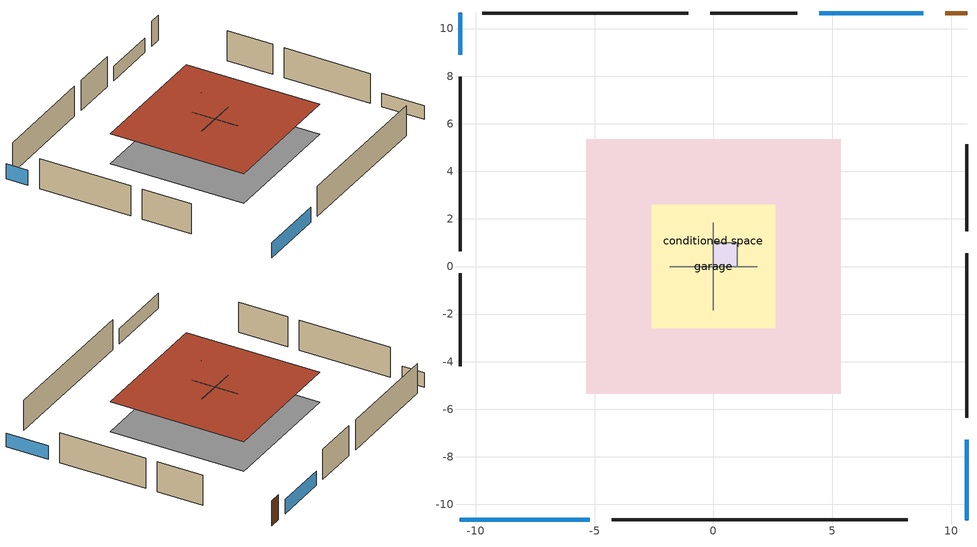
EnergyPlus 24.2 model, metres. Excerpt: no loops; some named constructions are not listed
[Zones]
conditioned space
 floor foundation (Slab2 construction): -5.34,-5.34 -5.34,5.34 5.34,5.34 5.34,-5.34 z0
 wall outside (AdiabaticWallConstruction 1): 10.65,10.65 9.74,10.65 z0:2.03
 wall outside (AdiabaticWallConstruction): -10.65,-10.65 -5.2,-10.65 z0:1.22; -10.65,10.65 -10.65,8.89 z0:1.19; 8.81,10.65 4.45,10.65 z0:1.16; 10.65,-10.65 10.65,-7.28 z0:1.1
 wall outside (Wall3 construction): -4.27,-10.65 8.15,-10.65 z0:2.44
 wall outside (Wall4 construction): -10.65,-0.28 -10.65,-4.18 z0:2.44
 wall outside (Wall7 construction): -1.06,10.65 -9.72,10.65 z0:2.44
 wall outside (Wall8 construction): 10.65,-6.35 10.65,0.55 z0:2.44
 wall to garage (Wall5 construction): 1.83,0 -1.83,0 z0:2.44
 wall to garage (Wall6 construction): 0,1.83 0,-1.83 z0:2.44
 window (WindowConstruction): -10.65,-10.65 -5.2,-10.65 z0:1.22
 window (WindowConstruction 1): -10.65,10.65 -10.65,8.89 z0:1.19
 window (WindowConstruction 2): 8.81,10.65 4.45,10.65 z0:1.16
 window (WindowConstruction 3): 10.65,-10.65 10.65,-7.28 z0:1.1
 door (Door): 10.65,10.65 9.74,10.65 z0:2.03
 roof outside (Roof2 construction): -5.34,5.34 -5.34,-5.34 5.34,-5.34 5.34,5.34 z2.44
furnace airloop ret air zone
 floor adiabatic (AdiabaticConst): 0,0 0,1 1,1 1,0 z0
 wall adiabatic (AdiabaticConst): 0,1 0,0 1,0 1,1 0,1 z0:1
 ceiling adiabatic (AdiabaticConst): 1,0 1,1 0,1 0,0 z1
garage
 floor foundation (Slab1 construction): -2.59,-2.59 -2.59,2.59 2.59,2.59 2.59,-2.59 z0
 wall outside (Wall1 construction): -10.65,7.96 -10.65,0.65 z0:2.44
 wall outside (Wall2 construction): 3.52,10.65 -0.13,10.65 z0:2.44
 wall outside (Wall9 construction): 10.65,1.48 10.65,5.13 z0:2.44
 roof outside (Roof1 construction): -2.59,2.59 -2.59,-2.59 2.59,-2.59 2.59,2.59 z2.44
[Material] Roughness=Rough; Thermal Absorptance=0.9
Name | Thickness {m} | Conductivity {W/m-K} | Density {kg/m3} | Specific Heat {J/kg-K} | Solar Absorptance | Visible Absorptance
gypsum board | 0.0127 | 0.160291 | 801 | 837.4 | 0.6 | 0.6
osb sheathing 0.5 in. 2; osb sheathing 0.5 in. 3 | 0.0127 | 0.115458 | 512.64 | 1214.23 | 0.7 | 0.7
wall stud and cavity 2 | 0.1397 | 0.335416 | 139.0536 | 1170.24 | 0.7 | 0.7
[Construction]
Wall5 construction Reversed: gypsum board, wall stud and cavity 2, osb sheathing 0.5 in. 2
Wall6 construction Reversed: gypsum board, wall stud and cavity 2, osb sheathing 0.5 in. 3
[EnergyManagementSystem:ProgramCallingManager]
total_loads_program_calling_manager: EndOfZoneTimestepAfterZoneReporting; total_loads_program
unmet_hours_program_calling_manager: EndOfZoneTimestepBeforeZoneReporting; unmet_hours_program
water_heater_hpwh_EC_adj_ProgramManager: EndOfSystemTimestepBeforeHVACReporting; water_heater_hpwh_EC_adj
water_heater_ProgramManager: InsideHVACSystemIterationLoop; water_heater_Control; water_heater_InletAir
[EnergyManagementSystem:OutputVariable]
Name | EMS Variable | Type of Data in Variable | Update Frequency | EMS Program or Subroutine | Units
furnace supply fan disaggregate htg primary | furnace_supply_fan_primary_htg | Summed | SystemTimestep | furnace_supply_fan_disaggregate_program | J
loads_htg_tot_peakload_outvar; loads_htg_tot_annual_outvar; loads_htg_tot_timeseries_outvar | loads_htg_tot | Summed | ZoneTimestep | total_loads_program | J
loads_clg_tot_peakload_outvar; loads_clg_tot_annual_outvar; loads_clg_tot_timeseries_outvar | loads_clg_tot | Summed | ZoneTimestep | total_loads_program | J
htg_unmet_hours_annual_outvar; htg_unmet_hours_timeseries_outvar | htg_unmet_hours | Summed | ZoneTimestep | unmet_hours_program | hr
clg_unmet_hours_annual_outvar; clg_unmet_hours_timeseries_outvar | clg_unmet_hours | Summed | ZoneTimestep | unmet_hours_program | hr
loads_htg_roofs_annual_outvar; loads_htg_roofs_timeseries_outvar | loads_htg_roofs | Summed | ZoneTimestep | component_loads_program | J
loads_htg_ceilings_annual_outvar; loads_htg_ceilings_timeseries_outvar | loads_htg_ceilings | Summed | ZoneTimestep | component_loads_program | J
loads_htg_walls_annual_outvar; loads_htg_walls_timeseries_outvar | loads_htg_walls | Summed | ZoneTimestep | component_loads_program | J
loads_htg_rim_joists_annual_outvar; loads_htg_rim_joists_timeseries_outvar | loads_htg_rim_joists | Summed | ZoneTimestep | component_loads_program | J
loads_htg_foundation_walls_annual_outvar; loads_htg_foundation_walls_timeseries_outvar | loads_htg_foundation_walls | Summed | ZoneTimestep | component_loads_program | J
loads_htg_doors_annual_outvar; loads_htg_doors_timeseries_outvar | loads_htg_doors | Summed | ZoneTimestep | component_loads_program | J
loads_htg_windows_conduction_annual_outvar; loads_htg_windows_conduction_timeseries_outvar | loads_htg_windows_conduction | Summed | ZoneTimestep | component_loads_program | J
loads_htg_windows_solar_annual_outvar; loads_htg_windows_solar_timeseries_outvar | loads_htg_windows_solar | Summed | ZoneTimestep | component_loads_program | J
loads_htg_skylights_conduction_annual_outvar; loads_htg_skylights_conduction_timeseries_outvar | loads_htg_skylights_conduction | Summed | ZoneTimestep | component_loads_program | J
loads_htg_skylights_solar_annual_outvar; loads_htg_skylights_solar_timeseries_outvar | loads_htg_skylights_solar | Summed | ZoneTimestep | component_loads_program | J
loads_htg_floors_annual_outvar; loads_htg_floors_timeseries_outvar | loads_htg_floors | Summed | ZoneTimestep | component_loads_program | J
loads_htg_slabs_annual_outvar; loads_htg_slabs_timeseries_outvar | loads_htg_slabs | Summed | ZoneTimestep | component_loads_program | J
loads_htg_internal_mass_annual_outvar; loads_htg_internal_mass_timeseries_outvar | loads_htg_internal_mass | Summed | ZoneTimestep | component_loads_program | J
loads_htg_infil_annual_outvar; loads_htg_infil_timeseries_outvar | loads_htg_infil | Summed | ZoneTimestep | component_loads_program | J
loads_htg_natvent_annual_outvar; loads_htg_natvent_timeseries_outvar | loads_htg_natvent | Summed | ZoneTimestep | component_loads_program | J
loads_htg_mechvent_annual_outvar; loads_htg_mechvent_timeseries_outvar | loads_htg_mechvent | Summed | ZoneTimestep | component_loads_program | J
loads_htg_whf_annual_outvar; loads_htg_whf_timeseries_outvar | loads_htg_whf | Summed | ZoneTimestep | component_loads_program | J
loads_htg_ducts_annual_outvar; loads_htg_ducts_timeseries_outvar | loads_htg_ducts | Summed | ZoneTimestep | component_loads_program | J
loads_htg_intgains_annual_outvar; loads_htg_intgains_timeseries_outvar | loads_htg_intgains | Summed | ZoneTimestep | component_loads_program | J
loads_htg_lighting_annual_outvar; loads_htg_lighting_timeseries_outvar | loads_htg_lighting | Summed | ZoneTimestep | component_loads_program | J
loads_clg_roofs_annual_outvar; loads_clg_roofs_timeseries_outvar | loads_clg_roofs | Summed | ZoneTimestep | component_loads_program | J
loads_clg_ceilings_annual_outvar; loads_clg_ceilings_timeseries_outvar | loads_clg_ceilings | Summed | ZoneTimestep | component_loads_program | J
loads_clg_walls_annual_outvar; loads_clg_walls_timeseries_outvar | loads_clg_walls | Summed | ZoneTimestep | component_loads_program | J
loads_clg_rim_joists_annual_outvar; loads_clg_rim_joists_timeseries_outvar | loads_clg_rim_joists | Summed | ZoneTimestep | component_loads_program | J
loads_clg_foundation_walls_annual_outvar; loads_clg_foundation_walls_timeseries_outvar | loads_clg_foundation_walls | Summed | ZoneTimestep | component_loads_program | J
loads_clg_doors_annual_outvar; loads_clg_doors_timeseries_outvar | loads_clg_doors | Summed | ZoneTimestep | component_loads_program | J
loads_clg_windows_conduction_annual_outvar; loads_clg_windows_conduction_timeseries_outvar | loads_clg_windows_conduction | Summed | ZoneTimestep | component_loads_program | J
loads_clg_windows_solar_annual_outvar; loads_clg_windows_solar_timeseries_outvar | loads_clg_windows_solar | Summed | ZoneTimestep | component_loads_program | J
loads_clg_skylights_conduction_annual_outvar; loads_clg_skylights_conduction_timeseries_outvar | loads_clg_skylights_conduction | Summed | ZoneTimestep | component_loads_program | J
loads_clg_skylights_solar_annual_outvar; loads_clg_skylights_solar_timeseries_outvar | loads_clg_skylights_solar | Summed | ZoneTimestep | component_loads_program | J
loads_clg_floors_annual_outvar; loads_clg_floors_timeseries_outvar | loads_clg_floors | Summed | ZoneTimestep | component_loads_program | J
loads_clg_slabs_annual_outvar; loads_clg_slabs_timeseries_outvar | loads_clg_slabs | Summed | ZoneTimestep | component_loads_program | J
loads_clg_internal_mass_annual_outvar; loads_clg_internal_mass_timeseries_outvar | loads_clg_internal_mass | Summed | ZoneTimestep | component_loads_program | J
loads_clg_infil_annual_outvar; loads_clg_infil_timeseries_outvar | loads_clg_infil | Summed | ZoneTimestep | component_loads_program | J
loads_clg_natvent_annual_outvar; loads_clg_natvent_timeseries_outvar | loads_clg_natvent | Summed | ZoneTimestep | component_loads_program | J
loads_clg_mechvent_annual_outvar; loads_clg_mechvent_timeseries_outvar | loads_clg_mechvent | Summed | ZoneTimestep | component_loads_program | J
loads_clg_whf_annual_outvar; loads_clg_whf_timeseries_outvar | loads_clg_whf | Summed | ZoneTimestep | component_loads_program | J
loads_clg_ducts_annual_outvar; loads_clg_ducts_timeseries_outvar | loads_clg_ducts | Summed | ZoneTimestep | component_loads_program | J
loads_clg_intgains_annual_outvar; loads_clg_intgains_timeseries_outvar | loads_clg_intgains | Summed | ZoneTimestep | component_loads_program | J
loads_clg_lighting_annual_outvar; loads_clg_lighting_timeseries_outvar | loads_clg_lighting | Summed | ZoneTimestep | component_loads_program | J
total_infil_flow_rate_timeseries_outvar | total_infil_flow_rate | Averaged | ZoneTimestep | total_airflows_program | m^3/s
total_mechvent_flow_rate_timeseries_outvar | total_mechvent_flow_rate | Averaged | ZoneTimestep | total_airflows_program | m^3/s
total_natvent_flow_rate_timeseries_outvar | total_natvent_flow_rate | Averaged | ZoneTimestep | total_airflows_program | m^3/s
total_whf_flow_rate_timeseries_outvar | total_whf_flow_rate | Averaged | ZoneTimestep | total_airflows_program | m^3/s
[Schedule:Day:Interval]
general water use schedule day: No, 01:00, 0.315068, 03:00, 0.287671, 04:00, 0.342466, 05:00, 0.369863, 06:00, 0.520548, 07:00, 0.60274, 08:00, 0.534247, 10:00, 0.506849, 11:00, 0.465753, 14:00, 0.479452, 15:00, 0.534247, 16:00, 0.589041, 17:00, 0.69863, 18:00, 0.876712, 19:00, 0.890411, 20:00, 0.986301, 21:00, 1, 22:00, 0.863014, 23:00, 0.616438, 24:00, 0.465753
general water use schedule default day; misc fireplace schedule default day; misc grill schedule default day; cooling season schedule day; cooling season schedule day 2; cooling season schedule default day; exterior lighting schedule default day; natural vent schedule default day: No, 24:00, 0
misc fireplace schedule day: No, 01:00, 0.511628, 02:00, 0.267442, 03:00, 0.22093, 04:00, 0.174419, 05:00, 0.186047, 06:00, 0.209302, 07:00, 0.302326, 09:00, 0.383721, 10:00, 0.372093, 12:00, 0.383721, 15:00, 0.372093, 16:00, 0.383721, 17:00, 0.523256, 18:00, 0.662791, 19:00, 0.767442, 20:00, 0.883721, 21:00, 0.94186, 22:00, 1, 23:00, 0.872093, 24:00, 0.755814
misc grill schedule day: No, 01:00, 0.0248447, 03:00, 0.00621118, 04:00, 0.0124224, 05:00, 0.0434783, 06:00, 0.0745342, 07:00, 0.180124, 08:00, 0.285714, 09:00, 0.273292, 10:00, 0.254658, 11:00, 0.273292, 12:00, 0.285714, 13:00, 0.26087, 14:00, 0.236025, 15:00, 0.304348, 16:00, 0.36646, 17:00, 0.68323, 18:00, 1, 19:00, 0.714286, 20:00, 0.434783, 21:00, 0.273292, 22:00, 0.118012, 23:00, 0.0807453, 24:00, 0.0434783
freezer schedule day 2: No, 01:00, 0.791241, 02:00, 0.77146, 03:00, 0.751679, 04:00, 0.731898, 06:00, 0.712117, 07:00, 0.751679, 08:00, 0.791241, 10:00, 0.811022, 12:00, 0.791241, 15:00, 0.830803, 16:00, 0.811022, 17:00, 0.870365, 18:00, 0.949489, 19:00, 0.989051, 20:00, 0.949489, 21:00, 0.929708, 22:00, 0.909927, 23:00, 0.870365, 24:00, 0.811022
freezer schedule day 3: No, 01:00, 0.8, 02:00, 0.78, 03:00, 0.76, 04:00, 0.74, 06:00, 0.72, 07:00, 0.76, 08:00, 0.8, 10:00, 0.82, 12:00, 0.8, 15:00, 0.84, 16:00, 0.82, 17:00, 0.88, 18:00, 0.96, 19:00, 1, 20:00, 0.96, 21:00, 0.94, 22:00, 0.92, 23:00, 0.88, 24:00, 0.82
freezer schedule day 4: No, 01:00, 0.679562, 02:00, 0.662573, 03:00, 0.645584, 04:00, 0.628595, 06:00, 0.611606, 07:00, 0.645584, 08:00, 0.679562, 10:00, 0.696551, 12:00, 0.679562, 15:00, 0.71354, 16:00, 0.696551, 17:00, 0.747518, 18:00, 0.815474, 19:00, 0.849453, 20:00, 0.815474, 21:00, 0.798485, 22:00, 0.781496, 23:00, 0.747518, 24:00, 0.696551
freezer schedule day 5: No, 01:00, 0.675182, 02:00, 0.658303, 03:00, 0.641423, 04:00, 0.624544, 06:00, 0.607664, 07:00, 0.641423, 08:00, 0.675182, 10:00, 0.692062, 12:00, 0.675182, 15:00, 0.708942, 16:00, 0.692062, 17:00, 0.742701, 18:00, 0.810219, 19:00, 0.843978, 20:00, 0.810219, 21:00, 0.793339, 22:00, 0.77646, 23:00, 0.742701, 24:00, 0.692062
freezer schedule day 6: No, 01:00, 0.610949, 02:00, 0.595675, 03:00, 0.580401, 04:00, 0.565128, 06:00, 0.549854, 07:00, 0.580401, 08:00, 0.610949, 10:00, 0.626223, 12:00, 0.610949, 15:00, 0.641496, 16:00, 0.626223, 17:00, 0.672044, 18:00, 0.733139, 19:00, 0.763686, 20:00, 0.733139, 21:00, 0.717865, 22:00, 0.702591, 23:00, 0.672044, 24:00, 0.626223
cooling season schedule day 1; natural vent schedule day: No, 24:00, 1
exterior lighting schedule day: No, 01:00, 0.566667, 03:00, 0.524167, 05:00, 0.495833, 06:00, 0.5525, 07:00, 0.623333, 08:00, 0.580833, 09:00, 0.439167, 10:00, 0.354167, 12:00, 0.34, 13:00, 0.354167, 14:00, 0.396667, 15:00, 0.425, 16:00, 0.495833, 17:00, 0.623333, 18:00, 0.793333, 19:00, 0.906667, 20:00, 0.963333, 21:00, 0.991667, 22:00, 0.920833, 23:00, 0.793333, 24:00, 0.665833
exterior lighting schedule day 1: No, 01:00, 0.528571, 03:00, 0.488929, 05:00, 0.4625, 06:00, 0.515357, 07:00, 0.581429, 08:00, 0.541786, 09:00, 0.409643, 10:00, 0.330357, 12:00, 0.317143, 13:00, 0.330357, 14:00, 0.37, 15:00, 0.396429, 16:00, 0.4625, 17:00, 0.581429, 18:00, 0.74, 19:00, 0.845714, 20:00, 0.898571, 21:00, 0.925, 22:00, 0.858929, 23:00, 0.74, 24:00, 0.621071
exterior lighting schedule day 10: No, 01:00, 0.552381, 03:00, 0.510952, 05:00, 0.483333, 06:00, 0.538571, 07:00, 0.607619, 08:00, 0.56619, 09:00, 0.428095, 10:00, 0.345238, 12:00, 0.331429, 13:00, 0.345238, 14:00, 0.386667, 15:00, 0.414286, 16:00, 0.483333, 17:00, 0.607619, 18:00, 0.773333, 19:00, 0.88381, 20:00, 0.939048, 21:00, 0.966667, 22:00, 0.897619, 23:00, 0.773333, 24:00, 0.649048
exterior lighting schedule day 11: No, 01:00, 0.571429, 03:00, 0.528571, 05:00, 0.5, 06:00, 0.557143, 07:00, 0.628571, 08:00, 0.585714, 09:00, 0.442857, 10:00, 0.357143, 12:00, 0.342857, 13:00, 0.357143, 14:00, 0.4, 15:00, 0.428571, 16:00, 0.5, 17:00, 0.628571, 18:00, 0.8, 19:00, 0.914286, 20:00, 0.971429, 21:00, 1, 22:00, 0.928571, 23:00, 0.8, 24:00, 0.671429
exterior lighting schedule day 2: No, 01:00, 0.485714, 03:00, 0.449286, 05:00, 0.425, 06:00, 0.473571, 07:00, 0.534286, 08:00, 0.497857, 09:00, 0.376429, 10:00, 0.303571, 12:00, 0.291429, 13:00, 0.303571, 14:00, 0.34, 15:00, 0.364286, 16:00, 0.425, 17:00, 0.534286, 18:00, 0.68, 19:00, 0.777143, 20:00, 0.825714, 21:00, 0.85, 22:00, 0.789286, 23:00, 0.68, 24:00, 0.570714
exterior lighting schedule day 3: No, 01:00, 0.442857, 03:00, 0.409643, 05:00, 0.3875, 06:00, 0.431786, 07:00, 0.487143, 08:00, 0.453929, 09:00, 0.343214, 10:00, 0.276786, 12:00, 0.265714, 13:00, 0.276786, 14:00, 0.31, 15:00, 0.332143, 16:00, 0.3875, 17:00, 0.487143, 18:00, 0.62, 19:00, 0.708571, 20:00, 0.752857, 21:00, 0.775, 22:00, 0.719643, 23:00, 0.62, 24:00, 0.520357
exterior lighting schedule day 4: No, 01:00, 0.4, 03:00, 0.37, 05:00, 0.35, 06:00, 0.39, 07:00, 0.44, 08:00, 0.41, 09:00, 0.31, 10:00, 0.25, 12:00, 0.24, 13:00, 0.25, 14:00, 0.28, 15:00, 0.3, 16:00, 0.35, 17:00, 0.44, 18:00, 0.56, 19:00, 0.64, 20:00, 0.68, 21:00, 0.7, 22:00, 0.65, 23:00, 0.56, 24:00, 0.47
exterior lighting schedule day 5: No, 01:00, 0.380952, 03:00, 0.352381, 05:00, 0.333333, 06:00, 0.371429, 07:00, 0.419048, 08:00, 0.390476, 09:00, 0.295238, 10:00, 0.238095, 12:00, 0.228571, 13:00, 0.238095, 14:00, 0.266667, 15:00, 0.285714, 16:00, 0.333333, 17:00, 0.419048, 18:00, 0.533333, 19:00, 0.609524, 20:00, 0.647619, 21:00, 0.666667, 22:00, 0.619048, 23:00, 0.533333, 24:00, 0.447619
exterior lighting schedule day 6: No, 01:00, 0.390476, 03:00, 0.36119, 05:00, 0.341667, 06:00, 0.380714, 07:00, 0.429524, 08:00, 0.400238, 09:00, 0.302619, 10:00, 0.244048, 12:00, 0.234286, 13:00, 0.244048, 14:00, 0.273333, 15:00, 0.292857, 16:00, 0.341667, 17:00, 0.429524, 18:00, 0.546667, 19:00, 0.624762, 20:00, 0.66381, 21:00, 0.683333, 22:00, 0.634524, 23:00, 0.546667, 24:00, 0.45881
exterior lighting schedule day 7: No, 01:00, 0.419048, 03:00, 0.387619, 05:00, 0.366667, 06:00, 0.408571, 07:00, 0.460952, 08:00, 0.429524, 09:00, 0.324762, 10:00, 0.261905, 12:00, 0.251429, 13:00, 0.261905, 14:00, 0.293333, 15:00, 0.314286, 16:00, 0.366667, 17:00, 0.460952, 18:00, 0.586667, 19:00, 0.670476, 20:00, 0.712381, 21:00, 0.733333, 22:00, 0.680952, 23:00, 0.586667, 24:00, 0.492381
exterior lighting schedule day 8: No, 01:00, 0.466667, 03:00, 0.431667, 05:00, 0.408333, 06:00, 0.455, 07:00, 0.513333, 08:00, 0.478333, 09:00, 0.361667, 10:00, 0.291667, 12:00, 0.28, 13:00, 0.291667, 14:00, 0.326667, 15:00, 0.35, 16:00, 0.408333, 17:00, 0.513333, 18:00, 0.653333, 19:00, 0.746667, 20:00, 0.793333, 21:00, 0.816667, 22:00, 0.758333, 23:00, 0.653333, 24:00, 0.548333
exterior lighting schedule day 9: No, 01:00, 0.509524, 03:00, 0.47131, 05:00, 0.445833, 06:00, 0.496786, 07:00, 0.560476, 08:00, 0.522262, 09:00, 0.394881, 10:00, 0.318452, 12:00, 0.305714, 13:00, 0.318452, 14:00, 0.356667, 15:00, 0.382143, 16:00, 0.445833, 17:00, 0.560476, 18:00, 0.713333, 19:00, 0.815238, 20:00, 0.86619, 21:00, 0.891667, 22:00, 0.827976, 23:00, 0.713333, 24:00, 0.59869
[Schedule:Week:Daily]
cooling season schedule Week Rule - Jan1-May26: cooling season schedule day, cooling season schedule day, cooling season schedule day, cooling season schedule day, cooling season schedule day, cooling season schedule day, cooling season schedule day, cooling season schedule default day, cooling season schedule default day, cooling season schedule default day, cooling season schedule default day, cooling season schedule default day
cooling season schedule Week Rule - May27-Jun2: cooling season schedule day, cooling season schedule day, cooling season schedule day, cooling season schedule day, cooling season schedule day, cooling season schedule day 1, cooling season schedule day 1, cooling season schedule default day, cooling season schedule default day, cooling season schedule default day, cooling season schedule default day, cooling season schedule default day
cooling season schedule Week Rule - Jun3-Sep29: cooling season schedule day 1, cooling season schedule day 1, cooling season schedule day 1, cooling season schedule day 1, cooling season schedule day 1, cooling season schedule day 1, cooling season schedule day 1, cooling season schedule default day, cooling season schedule default day, cooling season schedule default day, cooling season schedule default day, cooling season schedule default day
cooling season schedule Week Rule - Sep30-Oct6: cooling season schedule day 1, cooling season schedule day 2, cooling season schedule day 2, cooling season schedule day 2, cooling season schedule day 2, cooling season schedule day 2, cooling season schedule day 2, cooling season schedule default day, cooling season schedule default day, cooling season schedule default day, cooling season schedule default day, cooling season schedule default day
cooling season schedule Week Rule - Oct7-Dec31: cooling season schedule day 2, cooling season schedule day 2, cooling season schedule day 2, cooling season schedule day 2, cooling season schedule day 2, cooling season schedule day 2, cooling season schedule day 2, cooling season schedule default day, cooling season schedule default day, cooling season schedule default day, cooling season schedule default day, cooling season schedule default day
natural vent schedule Week Rule - Jan1-Jan6: natural vent schedule day, natural vent schedule day, natural vent schedule default day, natural vent schedule day, natural vent schedule default day, natural vent schedule day, natural vent schedule default day, natural vent schedule default day, natural vent schedule default day, natural vent schedule default day, natural vent schedule default day, natural vent schedule default day
natural vent schedule Week Rule - Jan7-Dec31: natural vent schedule default day, natural vent schedule day, natural vent schedule default day, natural vent schedule day, natural vent schedule default day, natural vent schedule day, natural vent schedule default day, natural vent schedule default day, natural vent schedule default day, natural vent schedule default day, natural vent schedule default day, natural vent schedule default day
[Schedule:Year]
cooling season schedule: cooling season schedule Week Rule - Jan1-May26, 1, 1, 5, 26, cooling season schedule Week Rule - May27-Jun2, 5, 27, 6, 2, cooling season schedule Week Rule - Jun3-Sep29, 6, 3, 9, 29, cooling season schedule Week Rule - Sep30-Oct6, 9, 30, 10, 6, cooling season schedule Week Rule - Oct7-Dec31, 10, 7, 12, 31
natural vent schedule: natural vent schedule Week Rule - Jan1-Jan6, 1, 1, 1, 6, natural vent schedule Week Rule - Jan7-Dec31, 1, 7, 12, 31
